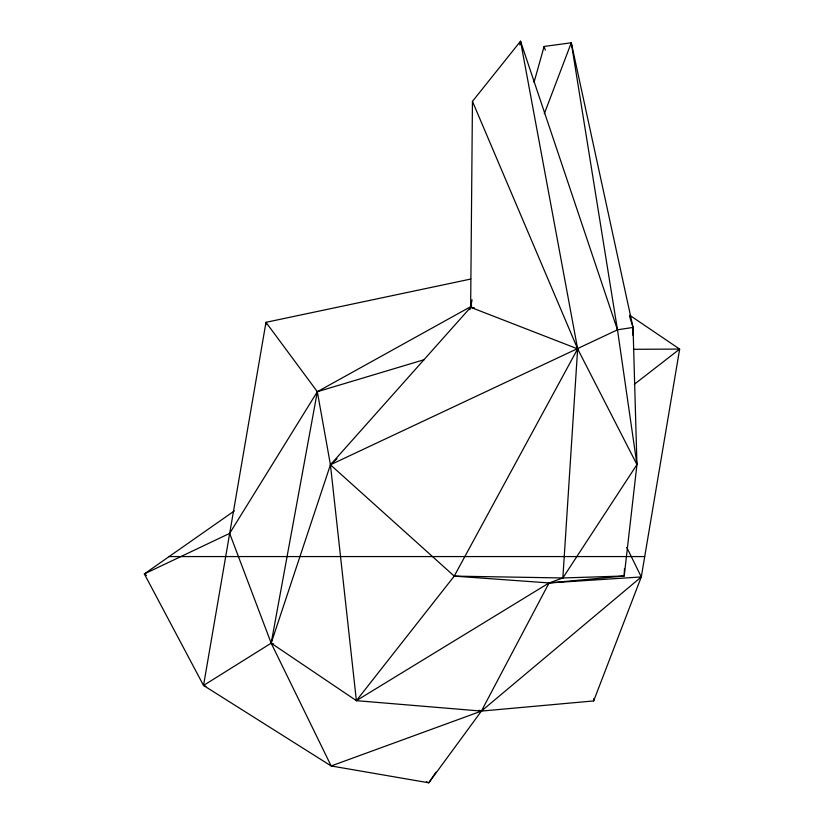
<?xml version="1.0" encoding="UTF-8"?>
<svg xmlns="http://www.w3.org/2000/svg" width="824" height="824" viewBox="0 0 824 824"><rect width="100%" height="100%" fill="white"/><g stroke="black" fill="none" stroke-linecap="round" stroke-linejoin="round"><path stroke-width="1.24" d="M469.845 309.69L470.648 307.311L472.451 101.383L520.541 41.2L617.475 329.816L636.952 464.582L624.211 575.997L549.072 582.939L454.23 576.12L330.434 464.788L317.333 391.709L265.977 322.318L470.731 279.058M624.468 568.715L624.211 575.997L562.854 577.964L454.23 576.12L356.38 700.658L271.178 643.173L229.659 533.396L317.333 391.709L471.318 306.322M632.781 335.111L633.048 327.427L571.279 42.786L544.128 46.453L534.024 82.307M265.853 324.872L265.977 322.318L203.538 685.455L331.166 765.96L428.81 782.8L481.401 711.091L549.072 582.939L562.854 577.964L636.952 464.582L633.048 327.427L629.557 316.385M562.854 577.964L577.645 348.871L520.541 41.2L519.841 44.98M471.565 304.911L470.648 307.311L330.434 464.788L356.38 700.658L481.401 711.091L593.661 700.925L593.991 698.391M593.661 700.925L641.288 576.944L679.656 349.088L629.732 315.283M626.755 547.383L641.288 576.944L481.401 711.091L331.166 765.96L271.178 643.173L317.333 391.709L424.206 359.676M636.952 464.582L577.645 348.871L470.648 307.311L472.07 299.751M474.449 307.898L470.648 307.311L471.349 304.839M234.335 510.921L144.344 573.916L203.538 685.455L271.178 643.173L330.434 464.788L337.047 458.741M544.293 113.733L571.279 42.786L617.475 329.816L330.434 464.788M454.23 576.12L577.645 348.871L472.451 101.383M435.937 772.191L428.81 782.8L426.451 781.78M634.315 384.314L679.656 349.088L633.409 349.294M356.38 700.658L549.072 582.939L641.288 576.944M229.659 533.396L144.344 573.916L146.415 575.43M617.475 329.816L633.048 327.427M169.116 556.571L644.718 556.571M470.648 307.311L473.192 307.63M271.178 643.173L273.63 643.966M478.96 710.298L481.401 711.091M203.538 685.455L205.897 686.474M544.128 46.453L545.292 50.14"/></g></svg>
